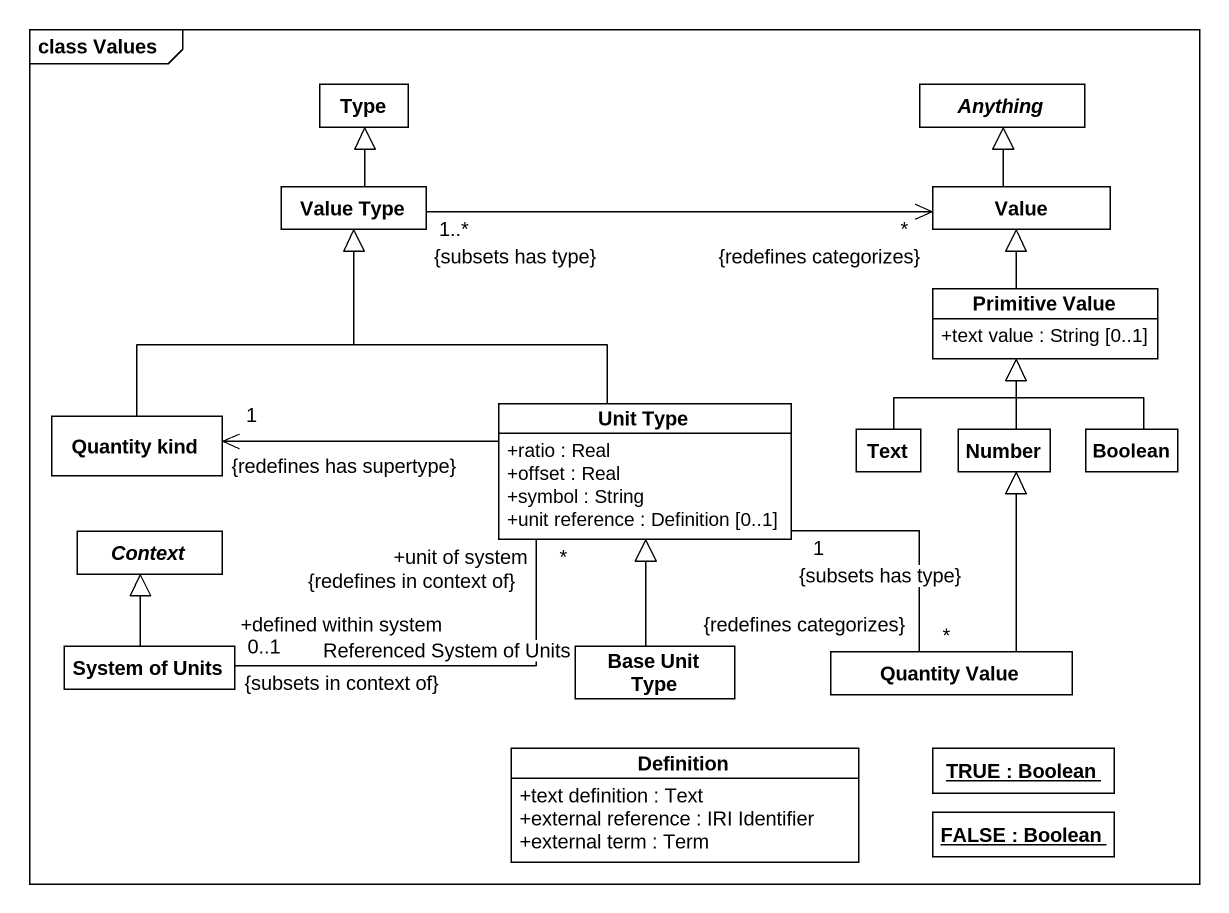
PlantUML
@startuml
mainframe class Values
hide circle
hide empty members
skinparam classAttributeIconSize 0
class Type
abstract class Anything
class "Value Type" as Value_Type
class Value
class "Primitive Value" as Primitive_Value {
  +text value : String [0..1]
}
class "Quantity kind" as Quantity_kind
class "Unit Type" as Unit_Type {
  +ratio : Real
  +offset : Real
  +symbol : String
  +unit reference : Definition [0..1]
}
class Text
class Number
class Boolean
abstract class Context
class "System of Units" as System_of_Units
class "Base Unit Type" as Base_Unit_Type
class "Quantity Value" as Quantity_Value
class Definition {
  +text definition : Text
  +external reference : IRI Identifier
  +external term : Term
}
object "TRUE : Boolean" as TRUE
object "FALSE : Boolean" as FALSE
Value_Type -up-|> Type
Value_Type "1..*\n{subsets has type}" -right-> "*\n{redefines categorizes}" Value
Value -up-|> Anything
Primitive_Value -up-|> Value
Quantity_kind -up-|> Value_Type
Unit_Type -up-|> Value_Type
Unit_Type -left-> "1\n{redefines has supertype}" Quantity_kind
Unit_Type "+unit of system\n*\n{redefines in context of}" -left- "+defined within system\n0..1\n{subsets in context of}" System_of_Units : Referenced System of Units
Unit_Type "1\n{subsets has type}" -- "*\n{redefines categorizes}" Quantity_Value
Text -up-|> Primitive_Value
Number -up-|> Primitive_Value
Boolean -up-|> Primitive_Value
System_of_Units -up-|> Context
Base_Unit_Type -up-|> Unit_Type
Quantity_Value -up-|> Number
@enduml
